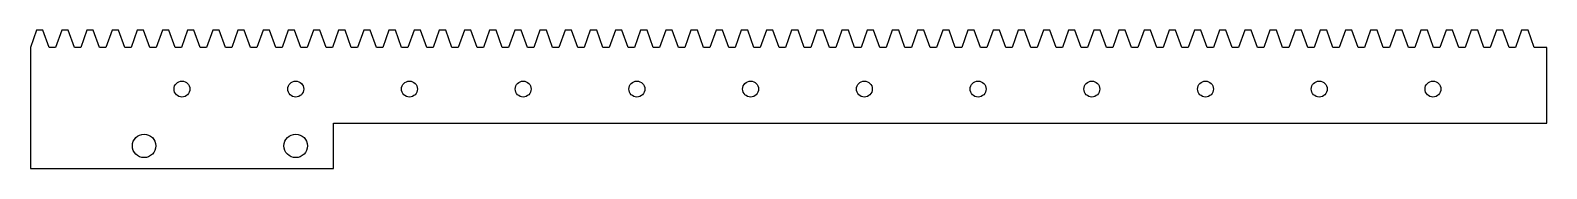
# Model space of a CAD drawing. Header units: millimetres. Extents: x 119 to 319, y 160 to 179.
import ezdxf

# ---------------------------------------------------------------- set-up
doc = ezdxf.new("R2010")
doc.units = ezdxf.units.MM

msp = doc.modelspace()

# ---------------------------------------------------------------- linework, layer by layer
at = {"color": 7, "linetype": 'Continuous', "lineweight": 25}
for p, q in [((120.09, 178.72), (119.28, 176.47)), ((120.94, 178.72), (120.09, 178.72)), ((121.76, 176.47), (120.94, 178.72)), ((123.41, 178.72), (122.6, 176.47)), ((124.26, 178.72), (123.41, 178.72)), ((125.08, 176.47), (124.26, 178.72)), ((126.73, 178.72), (125.92, 176.47)), ((127.58, 178.72), (126.73, 178.72)), ((128.4, 176.47), (127.58, 178.72)), ((130.05, 178.72), (129.24, 176.47)), ((130.9, 178.72), (130.05, 178.72)), ((131.72, 176.47), (130.9, 178.72)), ((133.37, 178.72), (132.56, 176.47)), ((134.22, 178.72), (133.37, 178.72)), ((135.04, 176.47), (134.22, 178.72)), ((136.69, 178.72), (135.88, 176.47)), ((137.54, 178.72), (136.69, 178.72)), ((138.36, 176.47), (137.54, 178.72)), ((140.01, 178.72), (139.2, 176.47)), ((140.86, 178.72), (140.01, 178.72)), ((141.68, 176.47), (140.86, 178.72)), ((143.33, 178.72), (142.52, 176.47)), ((144.18, 178.72), (143.33, 178.72)), ((145, 176.47), (144.18, 178.72)), ((146.65, 178.72), (145.84, 176.47)), ((147.5, 178.72), (146.65, 178.72)), ((148.32, 176.47), (147.5, 178.72)), ((149.97, 178.72), (149.16, 176.47)), ((150.82, 178.72), (149.97, 178.72)), ((151.64, 176.47), (150.82, 178.72)), ((153.29, 178.72), (152.48, 176.47)), ((154.14, 178.72), (153.29, 178.72)), ((154.96, 176.47), (154.14, 178.72)), ((156.61, 178.72), (155.8, 176.47)), ((157.46, 178.72), (156.61, 178.72)), ((158.28, 176.47), (157.46, 178.72)), ((159.93, 178.72), (159.12, 176.47)), ((160.78, 178.72), (159.93, 178.72)), ((161.6, 176.47), (160.78, 178.72)), ((163.25, 178.72), (162.44, 176.47)), ((164.1, 178.72), (163.25, 178.72)), ((164.92, 176.47), (164.1, 178.72)), ((166.57, 178.72), (165.76, 176.47)), ((167.42, 178.72), (166.57, 178.72)), ((168.24, 176.47), (167.42, 178.72)), ((169.89, 178.72), (169.08, 176.47)), ((170.74, 178.72), (169.89, 178.72)), ((171.56, 176.47), (170.74, 178.72)), ((173.21, 178.72), (172.4, 176.47)), ((174.06, 178.72), (173.21, 178.72)), ((174.88, 176.47), (174.06, 178.72)), ((176.53, 178.72), (175.72, 176.47)), ((177.38, 178.72), (176.53, 178.72)), ((178.2, 176.47), (177.38, 178.72)), ((179.85, 178.72), (179.04, 176.47)), ((180.7, 178.72), (179.85, 178.72)), ((181.52, 176.47), (180.7, 178.72)), ((183.17, 178.72), (182.36, 176.47)), ((184.02, 178.72), (183.17, 178.72)), ((184.84, 176.47), (184.02, 178.72)), ((186.49, 178.72), (185.68, 176.47)), ((187.34, 178.72), (186.49, 178.72)), ((188.16, 176.47), (187.34, 178.72)), ((189.81, 178.72), (189, 176.47)), ((190.66, 178.72), (189.81, 178.72)), ((191.48, 176.47), (190.66, 178.72)), ((193.13, 178.72), (192.32, 176.47)), ((193.98, 178.72), (193.13, 178.72)), ((194.8, 176.47), (193.98, 178.72)), ((196.45, 178.72), (195.64, 176.47)), ((197.3, 178.72), (196.45, 178.72)), ((198.12, 176.47), (197.3, 178.72)), ((199.77, 178.72), (198.96, 176.47)), ((200.62, 178.72), (199.77, 178.72)), ((201.44, 176.47), (200.62, 178.72)), ((203.09, 178.72), (202.28, 176.47)), ((203.94, 178.72), (203.09, 178.72)), ((204.76, 176.47), (203.94, 178.72)), ((206.41, 178.72), (205.6, 176.47)), ((207.26, 178.72), (206.41, 178.72)), ((208.08, 176.47), (207.26, 178.72)), ((209.73, 178.72), (208.92, 176.47)), ((210.58, 178.72), (209.73, 178.72)), ((211.4, 176.47), (210.58, 178.72)), ((213.05, 178.72), (212.24, 176.47)), ((213.9, 178.72), (213.05, 178.72)), ((214.72, 176.47), (213.9, 178.72)), ((216.37, 178.72), (215.56, 176.47)), ((217.22, 178.72), (216.37, 178.72)), ((218.04, 176.47), (217.22, 178.72)), ((219.69, 178.72), (218.88, 176.47)), ((220.54, 178.72), (219.69, 178.72)), ((221.36, 176.47), (220.54, 178.72)), ((223.01, 178.72), (222.2, 176.47)), ((223.86, 178.72), (223.01, 178.72)), ((224.68, 176.47), (223.86, 178.72)), ((226.33, 178.72), (225.52, 176.47)), ((227.18, 178.72), (226.33, 178.72)), ((228, 176.47), (227.18, 178.72)), ((229.65, 178.72), (228.84, 176.47)), ((230.5, 178.72), (229.65, 178.72)), ((231.32, 176.47), (230.5, 178.72)), ((232.97, 178.72), (232.16, 176.47)), ((233.82, 178.72), (232.97, 178.72)), ((234.64, 176.47), (233.82, 178.72)), ((236.29, 178.72), (235.48, 176.47)), ((237.14, 178.72), (236.29, 178.72)), ((237.96, 176.47), (237.14, 178.72)), ((239.61, 178.72), (238.8, 176.47)), ((240.46, 178.72), (239.61, 178.72)), ((241.28, 176.47), (240.46, 178.72)), ((242.93, 178.72), (242.12, 176.47)), ((243.78, 178.72), (242.93, 178.72)), ((244.6, 176.47), (243.78, 178.72)), ((246.25, 178.72), (245.44, 176.47)), ((247.1, 178.72), (246.25, 178.72)), ((247.92, 176.47), (247.1, 178.72)), ((249.57, 178.72), (248.76, 176.47)), ((250.42, 178.72), (249.57, 178.72)), ((251.24, 176.47), (250.42, 178.72)), ((252.89, 178.72), (252.08, 176.47)), ((253.74, 178.72), (252.89, 178.72)), ((254.56, 176.47), (253.74, 178.72)), ((256.21, 178.72), (255.4, 176.47)), ((257.06, 178.72), (256.21, 178.72)), ((257.88, 176.47), (257.06, 178.72)), ((259.53, 178.72), (258.72, 176.47)), ((260.38, 178.72), (259.53, 178.72)), ((261.2, 176.47), (260.38, 178.72)), ((262.85, 178.72), (262.04, 176.47)), ((263.7, 178.72), (262.85, 178.72)), ((264.52, 176.47), (263.7, 178.72)), ((266.17, 178.72), (265.36, 176.47)), ((267.02, 178.72), (266.17, 178.72)), ((267.84, 176.47), (267.02, 178.72)), ((269.49, 178.72), (268.68, 176.47)), ((270.34, 178.72), (269.49, 178.72)), ((271.16, 176.47), (270.34, 178.72)), ((272.81, 178.72), (272, 176.47)), ((273.66, 178.72), (272.81, 178.72)), ((274.48, 176.47), (273.66, 178.72)), ((276.13, 178.72), (275.32, 176.47)), ((276.98, 178.72), (276.13, 178.72)), ((277.8, 176.47), (276.98, 178.72)), ((279.45, 178.72), (278.64, 176.47)), ((280.3, 178.72), (279.45, 178.72)), ((281.12, 176.47), (280.3, 178.72)), ((282.77, 178.72), (281.96, 176.47)), ((283.62, 178.72), (282.77, 178.72)), ((284.44, 176.47), (283.62, 178.72)), ((286.09, 178.72), (285.28, 176.47)), ((286.94, 178.72), (286.09, 178.72)), ((287.76, 176.47), (286.94, 178.72)), ((289.41, 178.72), (288.6, 176.47)), ((290.26, 178.72), (289.41, 178.72)), ((291.08, 176.47), (290.26, 178.72)), ((292.73, 178.72), (291.92, 176.47)), ((293.58, 178.72), (292.73, 178.72)), ((294.4, 176.47), (293.58, 178.72)), ((296.05, 178.72), (295.24, 176.47)), ((296.9, 178.72), (296.05, 178.72)), ((297.72, 176.47), (296.9, 178.72)), ((299.37, 178.72), (298.56, 176.47)), ((300.22, 178.72), (299.37, 178.72)), ((301.04, 176.47), (300.22, 178.72)), ((302.69, 178.72), (301.88, 176.47)), ((303.54, 178.72), (302.69, 178.72)), ((304.36, 176.47), (303.54, 178.72)), ((306.01, 178.72), (305.2, 176.47)), ((306.86, 178.72), (306.01, 178.72)), ((307.68, 176.47), (306.86, 178.72)), ((309.33, 178.72), (308.52, 176.47)), ((310.18, 178.72), (309.33, 178.72)), ((311, 176.47), (310.18, 178.72)), ((312.65, 178.72), (311.84, 176.47)), ((313.5, 178.72), (312.65, 178.72)), ((314.32, 176.47), (313.5, 178.72)), ((315.97, 178.72), (315.16, 176.47)), ((316.82, 178.72), (315.97, 178.72)), ((317.64, 176.47), (316.82, 178.72)), ((119.28, 176.47), (119.28, 160.47)), ((122.6, 176.47), (121.76, 176.47)), ((125.92, 176.47), (125.08, 176.47)), ((129.24, 176.47), (128.4, 176.47)), ((132.56, 176.47), (131.72, 176.47)), ((135.88, 176.47), (135.04, 176.47)), ((139.2, 176.47), (138.36, 176.47)), ((142.52, 176.47), (141.68, 176.47)), ((145.84, 176.47), (145, 176.47)), ((149.16, 176.47), (148.32, 176.47)), ((152.48, 176.47), (151.64, 176.47)), ((155.8, 176.47), (154.96, 176.47)), ((159.12, 176.47), (158.28, 176.47)), ((162.44, 176.47), (161.6, 176.47)), ((165.76, 176.47), (164.92, 176.47)), ((169.08, 176.47), (168.24, 176.47)), ((172.4, 176.47), (171.56, 176.47)), ((175.72, 176.47), (174.88, 176.47)), ((179.04, 176.47), (178.2, 176.47)), ((182.36, 176.47), (181.52, 176.47)), ((185.68, 176.47), (184.84, 176.47)), ((189, 176.47), (188.16, 176.47)), ((192.32, 176.47), (191.48, 176.47)), ((195.64, 176.47), (194.8, 176.47)), ((198.96, 176.47), (198.12, 176.47)), ((202.28, 176.47), (201.44, 176.47)), ((205.6, 176.47), (204.76, 176.47)), ((208.92, 176.47), (208.08, 176.47)), ((212.24, 176.47), (211.4, 176.47)), ((215.56, 176.47), (214.72, 176.47)), ((218.88, 176.47), (218.04, 176.47)), ((222.2, 176.47), (221.36, 176.47)), ((225.52, 176.47), (224.68, 176.47)), ((228.84, 176.47), (228, 176.47)), ((232.16, 176.47), (231.32, 176.47)), ((235.48, 176.47), (234.64, 176.47)), ((238.8, 176.47), (237.96, 176.47)), ((242.12, 176.47), (241.28, 176.47)), ((245.44, 176.47), (244.6, 176.47)), ((248.76, 176.47), (247.92, 176.47)), ((252.08, 176.47), (251.24, 176.47)), ((255.4, 176.47), (254.56, 176.47)), ((258.72, 176.47), (257.88, 176.47)), ((262.04, 176.47), (261.2, 176.47)), ((265.36, 176.47), (264.52, 176.47)), ((268.68, 176.47), (267.84, 176.47)), ((272, 176.47), (271.16, 176.47)), ((275.32, 176.47), (274.48, 176.47)), ((278.64, 176.47), (277.8, 176.47)), ((281.96, 176.47), (281.12, 176.47)), ((285.28, 176.47), (284.44, 176.47)), ((288.6, 176.47), (287.76, 176.47)), ((291.92, 176.47), (291.08, 176.47)), ((295.24, 176.47), (294.4, 176.47)), ((298.56, 176.47), (297.72, 176.47)), ((301.88, 176.47), (301.04, 176.47)), ((305.2, 176.47), (304.36, 176.47)), ((308.52, 176.47), (307.68, 176.47)), ((311.84, 176.47), (311, 176.47)), ((315.16, 176.47), (314.32, 176.47)), ((319.28, 176.47), (317.64, 176.47)), ((319.28, 166.47), (319.28, 176.47)), ((159.28, 166.47), (319.28, 166.47)), ((159.28, 160.47), (159.28, 166.47)), ((119.28, 160.47), (159.28, 160.47))]:
    msp.add_line(p, q, dxfattribs=at)
for centre, radius in [((139.28, 170.97), 1.05), ((154.28, 170.97), 1.05), ((169.28, 170.97), 1.05), ((184.28, 170.97), 1.05), ((199.28, 170.97), 1.05), ((214.28, 170.97), 1.05), ((229.28, 170.97), 1.05), ((244.28, 170.97), 1.05), ((259.28, 170.97), 1.05), ((274.28, 170.97), 1.05), ((289.28, 170.97), 1.05), ((304.28, 170.97), 1.05), ((134.28, 163.47), 1.55), ((154.28, 163.47), 1.55)]:
    msp.add_circle(centre, radius, dxfattribs=at)

doc.saveas('drawing.dxf')
